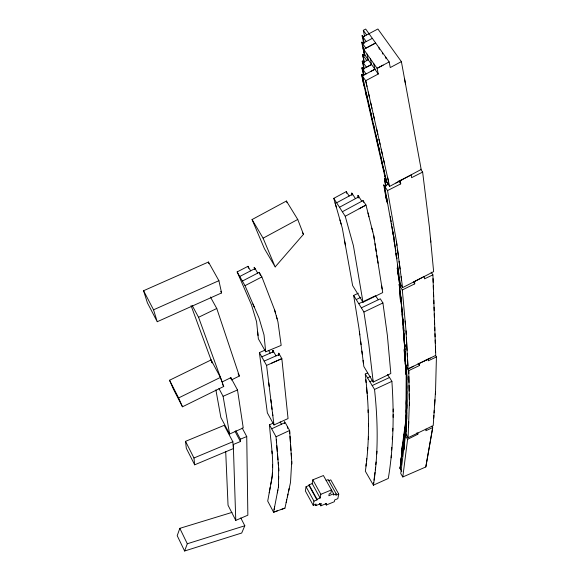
<?xml version="1.0" encoding="UTF-8"?>
<svg xmlns="http://www.w3.org/2000/svg" width="580" height="580" viewBox="0 0 580 580"><rect width="100%" height="100%" fill="white"/><g stroke="black" fill="none" stroke-linecap="round" stroke-linejoin="round"><path stroke-width="0.87" d="M405.362 433.202L405.645 425.582L405.362 433.202L408.102 437.733L433.202 425.618L435.529 391.478L436.428 356.939L435.457 355.417M405.978 365.646L405.927 374.404L405.71 365.77L406.609 366.661L407.174 401.331L406.174 434.036M405.601 433.086L405.616 430.599M405.63 428.098L405.645 425.582M405.935 417.825L405.949 415.142M405.891 425.749L406.247 365.016M406.123 426.423L406.29 400.214M406.79 379.777L406.805 376.804M406.21 412.489L406.225 409.792M406.261 404.333L406.283 401.57M406.145 423.066L406.159 420.457M406.551 375.412L406.58 371.911M406.522 418.782L406.536 416.107M406.558 413.569L406.573 410.879M406.609 405.427L406.631 402.665M406.631 402.375L406.652 399.562M406.689 393.863L406.711 390.985M406.725 388.535L406.747 385.642M406.486 424.139L406.819 374.767M406.761 419.253L406.783 415.635M406.834 408.414L406.863 404.804M372.2 385.562L389.528 377.5L391.884 381.343C394.096 413.692 393.632 446.426 388.296 478.457L373.397 485.177L365.349 471.228C370.033 438.995 369.083 406.304 365.255 374.035L367.64 372.933M393.138 417.332L393.175 414.584M393.204 411.814L393.24 409.023M272.382 473.026L272.332 475.716L267.714 501.098L273.586 512.212L284.947 508.138L290.5 482.473L291.733 461.383M272.491 467.589L272.542 464.841M408.798 373.622L408.733 370.62L419.5 365.523L419.565 363.276L428.315 359.129L428.257 360.803L436.428 356.939M277.385 510.849L273.586 512.212L278.429 487.084L278.501 484.423M278.661 479.051L278.741 476.332M278.429 487.084L278.668 468.125M406.341 423.56L406.442 420.855M406.645 415.389L406.747 412.626M408.537 427.177L408.762 421.776M408.102 437.733L409.393 402.295M284.541 423.494L284.62 421.703L284.729 423.197M391.196 457.809L391.34 455.227M391.638 450L391.79 447.361M392.247 439.307L392.406 436.58M392.718 431.056L392.877 428.265M433.724 418.035L433.898 415.468M434.072 412.88L434.253 410.277M434.608 405.007L434.971 399.656M435.341 394.226L435.529 391.478M367.51 450.392L367.705 447.716M368.3 439.56L368.51 436.798M373.709 482.676L373.397 485.177C378.472 453.488 377.964 421.268 374.535 389.434L365.255 374.035M375.818 464.638L376.05 461.999M376.753 453.959L376.993 451.24M431.825 426.17L432.702 427.583L425.814 466.958L402.803 476.977L407.595 439.321L417.817 434.232L417.934 432.992M365.9 466.132L366.176 463.558M366.458 460.955L366.741 458.338M374.013 480.153L374.955 472.475M375.274 469.873L375.593 467.255M403.361 447.021L403.658 444.606M403.955 442.177L404.557 437.276L404.34 439.082M403.404 446.999L403.071 449.413L404.862 434.797L405.674 435.631M403.963 447.941L403.629 450.348L403.926 447.956M404.224 445.549L404.521 443.127M426.046 429.077L425.836 430.73L432.702 427.583L425.814 466.958M401.817 453.98L402.165 451.45L401.693 450.624L406.326 416.585M402.027 448.18L402.361 445.723M404.42 430.614L404.767 428.025M405.84 420.166L406.196 417.513M406.312 418.267L401.505 454.938M402.245 448.086L401.693 450.624M402.585 445.628L402.955 442.765M403.6 438.147L403.948 435.616M406.239 420.311L401.092 459.375M402.165 450.08L402.505 447.622M402.636 447.115L402.861 445.476M402.955 444.324L403.18 442.663M403.528 440.155L403.868 437.625M404.216 435.08L404.572 432.521M404.934 430.338L405.173 428.576M406.109 421.747L406.348 419.985M400.998 464.834L400.454 463.92L406.341 421.044M401.889 453.553L402.121 451.871M402.933 445.918L403.173 444.208M406.348 426.039L406.014 424.98L400.04 468.393L401.802 471.366M400.715 465.044L400.939 463.405M403.499 440.213L403.832 437.784M400.795 461.462L401.135 458.99M402.861 446.339L403.216 443.751M401.208 458.548L401.433 456.895M403.644 440.742L403.883 439.002M400.708 463.507L401.389 458.548M401.737 456.039L402.781 448.412M403.093 446.23L403.854 440.611M404.216 437.973L404.579 435.312M404.949 432.637L405.558 429.816L404.202 439.662M405.637 427.707L406.014 424.98M400.374 465.958L400.04 468.393L400.49 466.675M401.817 455.554L402.041 453.879M401.621 458.447L400.265 468.299L400.584 469.307M401.86 456.663L403.339 445.926M403.586 444.135L403.97 441.373M402.02 455.945L402.281 454.06M403.013 448.304L403.368 445.723M405.522 430.483L405.753 428.816M406.101 426.3L406.326 424.647M403.071 449.413L405.101 434.674M403.629 450.348L404.528 443.881M328.642 480.748L330.767 479.877L338.749 494.124L337.814 498.677L334.653 499.996L334.305 501.722L326.322 505.021L326.634 503.425L320.834 505.833L321.276 503.375L315.94 505.586L316.201 504.143L313.243 505.361L313.969 501.156L316.919 499.931L308.988 485.503L309.089 484.851L312.185 483.582L312.823 479.834L323.408 475.535L333.645 493.768L333.391 495.015L336.197 493.863L328.207 479.58L326.112 480.428M308.988 485.503L306.051 486.707L305.37 490.97L313.243 505.361M316.919 499.931L317.028 499.293L309.089 484.851M269.214 492.819L270.244 487.2M270.758 484.365C275.21 464.754 270.766 444.526 269.497 424.807L273.586 422.922M317.028 499.293L320.138 498.01L320.82 494.312L312.823 479.834M274.108 509.501L274.63 506.768M277.327 492.811L277.871 489.955M336.197 493.863L335.907 495.298L338.749 494.124M287.368 496.944L287.985 494.095M286.15 502.584L286.759 499.772M288.608 491.224L289.231 488.324M232.007 512.394L179.822 528.344L177.204 535.673L184.607 551L241.708 533.013L244.811 525.777L240.773 517.911M184.607 551L187.304 543.757L179.822 528.344M275.174 266.901L303.478 234.313L297.743 219.465L286.411 201.035L252.061 219.552L264.451 248.74L275.174 266.901L263.102 238.177L252.061 219.552M358.201 198.019L358.114 195.605L361.797 201.253M342.352 211.751L363.044 200.579L365.973 205.066L373.716 235.531L382.72 292.581L363.007 302.274L352.618 285.563L342.323 228.223L333.783 198.338L346.289 191.596L349.16 196.033M263.102 238.177L297.743 219.465M351.908 195.417L351.806 193.002L355.46 198.636M336.625 202.79L352.575 194.191M339.481 207.263L358.882 196.794L357.78 195.779M386.969 181.75L386.635 181.931L362.369 75.915L374.912 69.237L373.716 63.568M359.063 208.793L365.973 205.066L345.238 216.268L353.416 245.724L363.007 302.274M395.951 183.004L402.266 179.612M362.739 75.719L361.855 74.443L361.485 74.646L385.838 180.743L389.629 186.398L421.189 169.447L401.389 61.639L377.885 29L368.481 33.974M363.805 43.63L362.058 35.677L362.435 35.474L363.312 36.714L362.942 36.91L364.291 43.094M364.624 55.513L361.688 42.275L362.065 42.072L362.942 43.319L362.572 43.514L372.324 38.338M364.646 36.526L363.305 30.341L365.712 29.065L389.158 61.922L390.246 67.556L401.389 61.639M362.942 36.91L369.01 33.691M389.629 186.398L365.69 80.707L378.269 74.008L364.95 55.078L363.704 49.358L375.659 43.007L365.879 48.205L361.688 42.275M363.471 55.861L364.95 55.078M364.008 69.158L362.224 61.255L362.601 61.059L363.479 62.314M363.109 62.509L368.256 59.776L367.024 54.07M363.66 75.864L361.855 67.933L362.232 67.73L363.109 68.998M367.162 66.845L371.577 64.496L370.359 58.805M371.577 64.496L362.739 69.194L364.03 74.892M370.482 71.594L374.912 69.237M383.126 65.134L377.087 68.346L378.269 74.008M389.158 61.922L377.087 68.346L363.704 49.358M242.375 281.068L259.209 272.339L261.877 276.921L274.572 309.851L277.958 321.893L281.177 345.39L265.676 351.792L258.375 338.836L256.577 321.791L251.43 304.703L237.148 271.918L247.993 266.307L250.625 270.853M254.533 269.229L254.359 267.344L257.708 273.115M239.757 276.486L255.062 268.555M265.676 351.792L264.023 334.921L259.021 318.036L245.006 285.672L261.877 276.921M398.699 277.211L397.235 267.938L399.207 282.416L402.578 287.651L433.637 271.657L429.338 226.475L422.632 172.093L420.601 169.15M400.214 283.366L393.617 237.017L384.547 186.122L388.419 184.157M385.048 190.856L386.838 202.159L383.75 184.933L384.873 185.955M422.632 172.093L411.575 177.69L411.242 174.964L400.28 180.518L400.729 183.896L387.527 190.581L396.437 241.316L402.578 287.651M385.279 179.807L385.613 179.641L384.823 178.459L385.207 183.222M407.008 434.964L405.435 435.747L400.765 473.541L402.803 476.977M182.468 406.79L178.611 397.938L220.429 377.399L211.069 359.955L169.541 380.248L173.485 389.274L182.468 406.79L223.728 386.483L220.429 377.399M230.347 377.486L231.623 379.842L239.366 376.036L216.768 308.488L210.431 297.018M405.348 359.317L405.674 365.081L403.499 326.837L399.656 285.817L401.208 285.063M432.905 274.862L435.739 355.402L408.066 368.916L406.022 330.817L402.31 289.942L414.729 283.859L414.584 281.467L424.48 276.363L424.509 278.835L432.905 274.862L431.099 272.136M413.613 366.205L408.066 368.916L405.036 364.059L404.195 349.457L405.101 361.376M424.69 360.796L430.215 358.099M399.511 288.13L400.526 301.44L399.243 284.577L399.656 285.817M358.353 293.204L353.655 295.43L358.955 328.149L363.849 366.538L373.223 382.06L390.818 373.52L387.382 335.457L382.916 302.963L380.306 298.816L361.34 307.842M231.623 379.842L230.869 377.667L222.096 381.981L198.563 317.289L216.768 308.488M373.223 382.06L368.808 344.252L363.921 312.011L382.916 302.963M356.207 299.555L360.854 297.344M358.766 303.688L362.805 301.774M364.204 301.107L374.926 296.017M375.434 295.771L378.327 299.758M374.535 389.434L391.884 381.343M367.56 377.863L370.707 376.405M369.873 381.705L373.027 380.241M278.9 470.837L276.044 436.776L289.601 430.483L285.186 422.53L271.672 428.787M265.488 349.914L259.398 352.604L267.344 412.844L273.992 424.959L288.05 418.564L281.844 358.636L278.777 353.235L278.719 355.533M215.876 389.847L220.864 417.484L229.593 434.036L243.245 427.917L237.495 389.949L230.775 377.536M157.238 321.719L221.589 292.929L218.899 280.684L208.445 262.029L143.572 290.725L147.385 302.811L157.238 321.719L153.541 309.814L143.572 290.725M153.541 309.814L218.899 280.684M271.672 363.145L281.844 358.636L266.575 365.414L273.992 424.959M261.776 356.852L273.593 351.632L272.948 350.501L276 355.888M264.168 361.123L279.422 354.373M229.593 434.036L223.097 396.307L237.495 389.949M225.7 451.458L228.042 505.245L235.777 520.398L247.856 515.185L246.739 436.551L242.179 428.011M194.67 464.819L233.428 448.55L232.848 441.735L224.206 425.336L185.535 441.344L186.311 448.275L194.67 464.819L193.959 457.99L185.535 441.344M193.959 457.99L232.848 441.735M235.777 520.398L233.298 444.498L240.424 441.547L240.381 439.183L246.739 436.551M320.82 494.312L331.448 489.94L330.81 493.196L329.193 493.863L328.838 495.748L333.645 493.768M281.169 509.486L284.947 508.138M187.304 543.757L244.811 525.777M363.305 30.341L366.603 34.967M362.058 35.677L366.241 41.572M363.841 55.666L362.964 54.419L362.594 54.614L364.37 62.553M366.77 60.559L362.594 54.614L363.885 60.364M362.224 61.255L366.415 67.236M361.855 67.933L366.052 73.957M365.69 80.707L361.507 74.762M398.728 180.938L400.729 183.896M388.252 184.244L384.489 178.625L385.685 186.252M383.75 184.933L387.527 190.581M413.388 281.8L414.729 283.859M351.473 193.183L352.241 194.365M398.946 284.722L402.31 289.942M333.783 198.338L345.238 216.268M418.057 363.239L419.5 365.523M405.71 365.77L408.733 370.62L409.451 405.036M353.655 295.43L363.921 312.011M302.55 232.798L303.478 234.313M387.563 374.47L389.441 377.536M416.947 432.81L417.817 434.232M404.862 434.797L407.595 439.321M254.033 267.51L254.736 268.728M237.148 271.918L245.006 285.672M278.48 353.365L279.125 354.496M268.569 350.32L270.164 353.147M259.398 352.604L266.575 365.414M220.726 291.385L221.589 292.929M325.452 503.44L326.322 505.021M280.169 421.87L281.481 424.248M312.185 483.582L320.138 498.01M319.522 503.447L320.834 505.833M306.051 486.707L313.969 501.156M315.114 504.071L315.94 505.586M269.497 424.807L276.044 436.776M238.083 373.687L239.366 376.036M192.313 305.747L198.563 317.289M222.459 384.12L223.728 386.483M218.936 388.506L223.097 396.307M235.835 430.628L240.381 439.183M235.074 431.455L240.424 441.547M169.541 380.248L178.611 397.938M252.952 304.021L254.489 307.581M286.411 201.035L287.064 202.71M259.209 272.339L260.398 275.399M191.052 305.566L212.164 362.928M211.069 359.955L211.997 362.471M248.494 267.96L247.993 266.307L248.515 268.04M254.359 267.344L254.859 269.062M335.044 202.746L336.291 207.111M339.945 219.914L341.142 224.09M274.572 309.851L275.427 312.903M276.276 315.919L277.124 318.92M363.044 200.579L363.493 202.326M367.966 212.904L368.945 216.768M371.838 228.136L372.78 231.848M362.391 76.038L363.689 81.7M366.234 92.822L367.488 98.281M369.938 109.004L371.149 114.275M373.513 124.62L374.68 129.702M375.825 134.727L376.964 139.693M378.087 144.601L379.204 149.451M380.299 154.251L381.386 158.993M362.863 78.829L361.855 74.443L362.232 76.067M363.261 80.584L363.87 83.215M367.14 97.513L368.09 101.63M368.488 103.385L369.09 106.017M370.7 113.035L371.504 116.544M371.903 118.298L372.708 121.8M373.107 123.554L373.716 126.186M376.529 138.468L378.936 148.987M381.625 160.711L382.553 164.778M382.952 166.532L384.163 171.789M385.163 176.175L385.968 179.684M362.812 80.431L364.095 86.036M365.364 91.567L366.625 97.027M368.902 105.197L369.257 106.727M369.431 107.488L370.236 111.005M378.718 148.016L379.632 152.025M382.162 163.053L382.517 164.604M383.395 168.461L384.098 171.52M385.142 176.066L385.997 179.815M208.445 262.029L208.822 263.683M363.515 66.983L363.885 68.6M365.719 80.823L366.995 86.471M368.264 92.053L369.511 97.563M370.743 103.008L371.961 108.388M373.165 113.702L374.354 118.951M376.688 129.268L377.834 134.335M378.972 139.345L380.096 144.297M381.198 149.183L382.3 154.026M383.38 158.804L384.453 163.531M387.592 177.4L388.614 181.924M362.232 67.73L363.428 73.022M362.601 61.059L363.986 67.207M363.363 56.18L362.964 54.419L363.334 56.057M362.652 44.725L363.428 48.256M363.82 50.025L364.602 53.556M362.986 48.118L364.262 53.889M362.805 37.156L362.435 35.474L362.819 37.236M379.008 47.705L379.334 49.322M382.372 52.417L382.699 54.034M346.289 191.596L346.637 193.365M385.758 57.159L386.077 58.776M358.114 195.605L358.389 197.099M404.528 78.735L405.55 84.296M344.658 241.229L345.419 245.47M385.309 193.64L386.077 197.925M384.786 189.181L384.504 187.42L384.772 189.116M385.613 194.423L386.157 197.881M397.815 271.57L398.801 277.842M390.427 216.55L390.688 218.239M390.949 219.907L391.21 221.582M391.993 226.548L395.226 247.225M395.502 249.008L395.785 250.792M396.205 253.467L396.481 255.243M396.763 257.027L397.039 258.81M386.795 198.121L387.614 203.333M397.96 269.048L398.757 274.123M398.946 278.733L399.366 281.423M373.716 235.531L374.354 239.605M374.992 243.636L376.246 251.582M376.87 255.497L378.08 263.204M381.596 285.447L382.162 289.036M384.823 178.459L385.417 182.287M385.657 183.809L386.012 186.086M393.305 232.819L393.581 234.595M393.82 236.125L394.139 238.162M394.443 240.12L394.69 241.7M392.631 230.637L393.262 234.682M395.488 248.914L395.734 250.466M394.175 241.113L394.719 245.166M395.799 253.148L396.336 257.078M397.387 264.821L397.902 268.634M396.437 241.316L396.974 245.391M397.51 249.429L398.569 257.382M399.084 261.297L400.106 269.019M401.113 276.58L401.607 280.307M359.382 331.513L359.803 334.841M360.644 341.41L361.057 344.65M361.869 351.045L362.275 354.199M363.065 360.419L363.457 363.493M268.757 382.959L269.185 386.367M270.845 399.7L271.251 402.962M271.657 406.188L272.056 409.386M272.448 412.561L272.839 415.7M272.948 350.501L273.115 351.951M272.651 350.632L272.854 352.408M278.777 353.235L278.965 355.032M257.665 332.108L258.02 335.486M430.462 238.264L430.824 242.121M400.287 292.588L400.606 295.93M400.657 296.503L400.983 299.998M402.578 316.999L402.89 320.305M365.784 379.697L366.052 382.488M366.575 388.013L367.089 393.45M367.343 396.14L367.589 398.808M405.13 321.015L405.435 324.307M271.897 450.979L272.15 453.77M276.298 439.749L276.544 442.692M276.783 445.614L277.269 451.385M277.508 454.234L277.98 459.86M278.212 462.637L278.443 465.392M399.692 281.75L399.961 285.338M400.686 295.43L404.833 349.878M405.297 356.446L404.847 350.494L405.5 362.043M405.485 358.998L405.681 361.55M404.282 334.885L404.47 337.379M405.021 344.759L405.137 346.376M400.461 283.743L400.599 285.512M402.614 312.591L402.81 315.15M403.122 319.37L403.397 323.009M403.528 324.727L403.985 330.941M404.289 334.993L404.528 338.198M405 344.52L405.115 346.079M400.185 284.294L400.323 286.092M401.527 302.158L401.664 304.021M401.867 306.711L402.215 311.322M402.542 315.68L402.81 319.232M403.071 322.69L403.419 327.33M403.622 330.02L403.955 334.508M404.209 337.857L404.579 342.787M404.825 346.028L405.101 349.747M400.78 296.706L400.968 299.215M401.222 301.992L401.353 303.746M402.136 314.084L402.389 317.47M403.143 327.446L403.39 330.716M404.115 340.337L404.354 343.49M287.492 427.967L287.39 426.503L287.506 428.141M289.797 433.412L289.601 430.483L291.914 464.058M290 436.312L290.399 442.047M290.594 444.875L290.979 450.471M291.167 453.234L291.544 458.693M403.876 333.493L404.253 340.039M406.377 337.451L407.073 350.371M407.573 359.767L407.907 365.893M406.022 330.817L406.203 334.145M407.24 353.532L407.407 356.664M433.035 278.581L433.166 282.271M433.289 285.918L433.42 289.536M433.543 293.125L433.666 296.677M433.789 300.193L433.912 303.681M434.036 307.132L434.159 310.561M434.275 313.947L434.398 317.311M434.514 320.638L434.63 323.945M434.746 327.214L434.855 330.455M434.971 333.674L435.087 336.857M435.196 340.018L435.304 343.15M435.413 346.253L435.631 352.379M368.068 409.886L368.14 412.655M368.43 423.501L368.503 426.162M408.857 376.594L408.98 382.474M409.045 385.374L409.161 391.108M409.219 393.936L409.335 399.533M406.21 429.062L406.196 431.556L406.225 426.539L406.21 429.062M391.739 224.953L391.464 223.177L391.732 224.895"/></g></svg>
